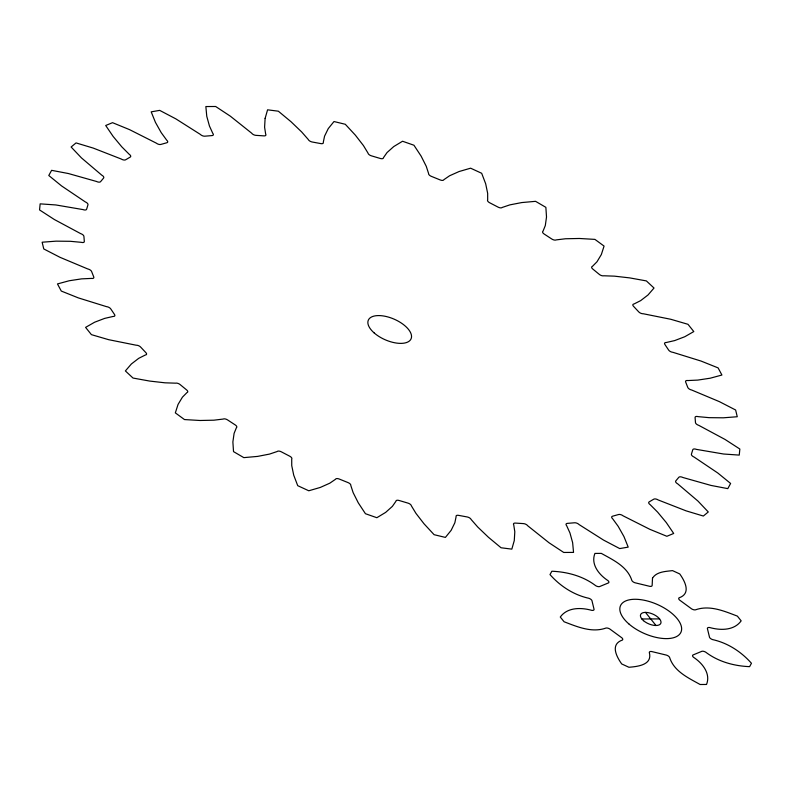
<?xml version="1.0" encoding="UTF-8"?>
<svg xmlns="http://www.w3.org/2000/svg" width="791" height="791" viewBox="0 0 791 791"><rect width="100%" height="100%" fill="white"/><g stroke="black" fill="none" stroke-linecap="round" stroke-linejoin="round"><path stroke-width="1.19" d="M641.867 618.987L659.585 618.898M645.466 612.382L655.996 625.503M652.506 578.172L652.15 585.439A3.451 1.661 23.6 0 1 648.838 586.111L635.954 582.997A3.451 1.661 23.6 0 1 631.88 580.535C627.49 566.514 613.134 559.988 601.328 553.384L594.921 553.423C590.491 564.477 599.301 574.988 608.022 580.653A3.451 1.661 23.6 0 1 607.923 583.135L600.122 586.358A3.451 1.661 23.6 0 1 595.761 585.726C583.155 576.135 567.473 571.873 551.841 571.231L550.002 574.602C560.255 586.171 573.693 594.951 588.909 598.303A3.451 1.661 23.6 0 1 592.073 601.14L593.932 608.813A3.451 1.661 23.6 0 1 591.836 610.375C581.266 607.399 567.444 607.083 560.285 617.029L564.092 621.766C577.252 626.769 591.846 633.126 606.015 628.034A3.451 1.661 23.6 0 1 610.583 629.567L621.014 637.2A3.451 1.661 23.6 0 1 622.418 640.048C609.93 644.319 616.594 656.757 621.706 663.946L628.924 667.268C637.408 666.546 652.723 665.093 649.302 652.446A3.451 1.661 23.6 0 1 652.615 651.774L665.508 654.889A3.451 1.661 23.6 0 1 669.572 657.351C673.962 671.371 688.318 677.897 700.124 684.502L706.531 684.462C710.971 673.408 702.161 662.898 693.43 657.232A3.451 1.661 23.6 0 1 693.539 654.75L701.34 651.527A3.451 1.661 23.6 0 1 705.701 652.16C718.307 661.751 733.989 666.012 749.611 666.655L751.45 663.283C741.197 651.715 727.769 642.935 712.543 639.583A3.451 1.661 23.6 0 1 709.389 636.745L707.52 629.072A3.451 1.661 23.6 0 1 709.616 627.51C720.196 630.486 734.008 630.803 741.167 620.856L737.37 616.12C724.21 611.117 709.616 604.759 695.447 609.851A3.451 1.661 23.6 0 1 690.869 608.319L680.438 600.685A3.451 1.661 23.6 0 1 679.044 597.838C691.522 593.566 684.858 581.128 679.746 573.94L672.528 570.618C665.715 571.458 656.5 571.606 652.506 578.172M265.114 118.403L264.599 127.213L265.657 134.055A3.451 1.661 23.6 0 1 264.016 135.874L255.968 135.36A3.451 1.661 23.6 0 1 251.637 133.155L230.339 116.178L215.666 106.498L205.858 106.548L206.767 116.297L209.447 126.016L212.789 133.353A3.451 1.661 23.6 0 1 212.018 135.587L204.859 136.181A3.451 1.661 23.6 0 1 200.321 134.391L175.839 118.858L159.683 110.374L151.19 111.847L155.451 122.378L161.216 132.641L166.723 140.195A3.451 1.661 23.6 0 1 166.852 142.746L160.85 144.427A3.451 1.661 23.6 0 1 156.282 143.122L129.546 129.635L112.54 122.674L105.697 125.502L113.133 136.428L121.774 146.819L129.23 154.304A3.451 1.661 23.6 0 1 130.238 157.083L125.64 159.782A3.451 1.661 23.6 0 1 121.221 159.011L93.259 148.095L76.045 142.914L71.121 146.997L81.443 157.893L101.742 175.147A3.451 1.661 23.6 0 1 103.601 178.044L100.576 181.663A3.451 1.661 23.6 0 1 96.472 181.455L68.362 173.526L51.603 170.332L48.785 175.503L61.599 185.944L85.319 201.923A3.451 1.661 23.6 0 1 87.959 204.82L86.624 209.22A3.451 1.661 23.6 0 1 82.996 209.585L55.815 204.948L40.153 203.86L39.55 209.931L54.361 219.522L80.603 233.602A3.451 1.661 23.6 0 1 83.915 236.4L84.321 241.403A3.451 1.661 23.6 0 1 81.295 242.323L70.32 241.304L56.102 241.156L42.141 242.214L43.772 248.947L60.017 257.322L87.752 268.96A3.451 1.661 23.6 0 1 91.627 271.55L93.753 276.969A3.451 1.661 23.6 0 1 91.459 278.412L81.582 278.867L69.203 280.756L57.476 283.929L61.283 291.058L78.339 297.891L106.508 306.651A3.451 1.661 23.6 0 1 110.78 308.925L114.557 314.551A3.451 1.661 23.6 0 1 113.073 316.459L104.679 318.387L94.623 322.224L85.586 327.385L91.42 334.652L108.624 339.675L136.151 345.212A3.451 1.661 23.6 0 1 140.66 347.091L145.93 352.707A3.451 1.661 23.6 0 1 145.326 355.011L138.732 358.323L131.375 363.979L125.383 370.93L133.017 378.049L149.717 381.074L165.003 382.814L175.533 383.17A3.451 1.661 23.6 0 1 180.111 384.574L186.676 389.973A3.451 1.661 23.6 0 1 186.973 392.583L182.434 397.161L178.064 404.409L175.335 412.872L184.481 419.566L200.024 420.486L213.896 420.189L223.151 419.072A3.451 1.661 23.6 0 1 227.62 419.952L235.224 424.915A3.451 1.661 23.6 0 1 236.4 427.723L234.096 433.389L232.88 441.951L233.523 451.621L243.826 457.633L257.629 456.397L269.543 454.083L277.166 451.523A3.451 1.661 23.6 0 1 281.349 451.839L289.704 456.189A3.451 1.661 23.6 0 1 291.721 459.096L291.741 465.632L293.728 475.183L297.723 485.674L308.787 490.776L320.306 487.434L329.807 483.182L335.503 479.287A3.451 1.661 23.6 0 1 339.24 479.039L348.03 482.589A3.451 1.661 23.6 0 1 350.809 485.486L353.142 492.635L358.264 502.809L365.442 513.715L376.852 517.71L385.642 512.4L392.376 506.378L395.925 501.286A3.451 1.661 23.6 0 1 399.079 500.476L407.958 503.116A3.451 1.661 23.6 0 1 411.399 505.874L415.957 513.369L424.006 523.771L434.101 534.686L445.402 537.415L451.147 530.336L454.845 522.782L456.11 516.691A3.451 1.661 23.6 0 1 458.553 515.356L467.184 516.958A3.451 1.661 23.6 0 1 471.139 519.489L477.754 527.043L488.433 537.267L501.059 547.768L511.826 549.132L514.279 540.56L514.803 531.75L513.745 524.908A3.451 1.661 23.6 0 1 515.386 523.088L523.434 523.602A3.451 1.661 23.6 0 1 527.765 525.807L549.053 542.784L563.726 552.454L573.544 552.405L572.635 542.666L569.955 532.946L566.603 525.6A3.451 1.661 23.6 0 1 567.384 523.375L574.543 522.782A3.451 1.661 23.6 0 1 579.081 524.571L603.563 540.095L619.719 548.578L628.202 547.115L623.951 536.575L618.176 526.322L612.669 518.767A3.451 1.661 23.6 0 1 612.55 516.216L618.542 514.536A3.451 1.661 23.6 0 1 623.11 515.841L649.846 529.317L666.862 536.288L673.695 533.46L666.269 522.535L657.628 512.133L650.172 504.658A3.451 1.661 23.6 0 1 649.154 501.88L653.762 499.18A3.451 1.661 23.6 0 1 658.181 499.952L686.133 510.867L703.357 516.039L708.281 511.965L697.959 501.069L677.66 483.815A3.451 1.661 23.6 0 1 675.791 480.918L678.816 477.299A3.451 1.661 23.6 0 1 682.93 477.507L711.03 485.437L727.799 488.63L730.617 483.459L717.803 473.008L694.073 457.04A3.451 1.661 23.6 0 1 691.433 454.133L692.778 449.733A3.451 1.661 23.6 0 1 696.406 449.377L723.587 454.014L739.249 455.102L739.852 449.031L725.031 439.44L698.799 425.36A3.451 1.661 23.6 0 1 695.477 422.562L695.081 417.559A3.451 1.661 23.6 0 1 698.097 416.639L709.072 417.658L723.3 417.806L737.261 416.738L735.63 410.005L719.385 401.64L691.65 390.003A3.451 1.661 23.6 0 1 687.774 387.412L685.649 381.994A3.451 1.661 23.6 0 1 687.943 380.55L697.82 380.085L710.199 378.207L721.916 375.033L718.109 367.894L701.063 361.062L672.884 352.311A3.451 1.661 23.6 0 1 668.613 350.037L664.845 344.401A3.451 1.661 23.6 0 1 666.319 342.503L674.713 340.575L684.779 336.729L693.806 331.567L687.982 324.3L670.778 319.277L643.251 313.75A3.451 1.661 23.6 0 1 638.732 311.872L633.472 306.246A3.451 1.661 23.6 0 1 634.075 303.952L640.661 300.629L648.017 294.974L654.019 288.033L646.376 280.914L629.685 277.888L614.389 276.148L603.859 275.782A3.451 1.661 23.6 0 1 599.291 274.378L592.726 268.98A3.451 1.661 23.6 0 1 592.429 266.379L596.968 261.801L601.338 254.554L604.067 246.08L594.921 239.386L579.378 238.477L565.506 238.763L556.251 239.891A3.451 1.661 23.6 0 1 551.782 239.011L544.178 234.037A3.451 1.661 23.6 0 1 543.002 231.229L545.306 225.573L546.512 217.001L545.869 207.341L535.566 201.329L521.773 202.565L509.849 204.879L502.236 207.44A3.451 1.661 23.6 0 1 498.053 207.113L489.698 202.773A3.451 1.661 23.6 0 1 487.671 199.866L487.661 193.33L485.674 183.779L481.679 173.288L470.615 168.186L459.096 171.528L449.585 175.77L443.889 179.676A3.451 1.661 23.6 0 1 440.152 179.923L431.372 176.363A3.451 1.661 23.6 0 1 428.584 173.476L426.26 166.328L421.138 156.153L413.95 145.237L402.55 141.243L393.75 146.562L387.026 152.574L383.467 157.666A3.451 1.661 23.6 0 1 380.323 158.477L371.444 155.847A3.451 1.661 23.6 0 1 368.003 153.078L363.445 145.584L355.396 135.192L345.291 124.276L333.99 121.537L328.255 128.617L324.557 136.181L323.292 142.261A3.451 1.661 23.6 0 1 320.849 143.606L312.218 142.004A3.451 1.661 23.6 0 1 308.253 139.473L301.638 131.919L290.969 121.685L278.343 111.195L267.576 109.82L265.114 118.403M374.192 332.952A23.335 11.242 23.6 0 0 410.786 339.398A23.335 11.242 23.6 0 0 384.119 316.084A23.335 11.242 23.6 0 0 374.192 332.952M643.528 620.688A11.005 5.3 23.6 0 0 660.712 623.545A11.005 5.3 23.6 0 0 647.938 612.6A11.005 5.3 23.6 0 0 643.528 620.688M629.142 624.168A33.014 15.909 23.6 0 0 680.685 632.76A33.014 15.909 23.6 0 0 642.351 599.904A33.014 15.909 23.6 0 0 629.142 624.168"/></g></svg>
